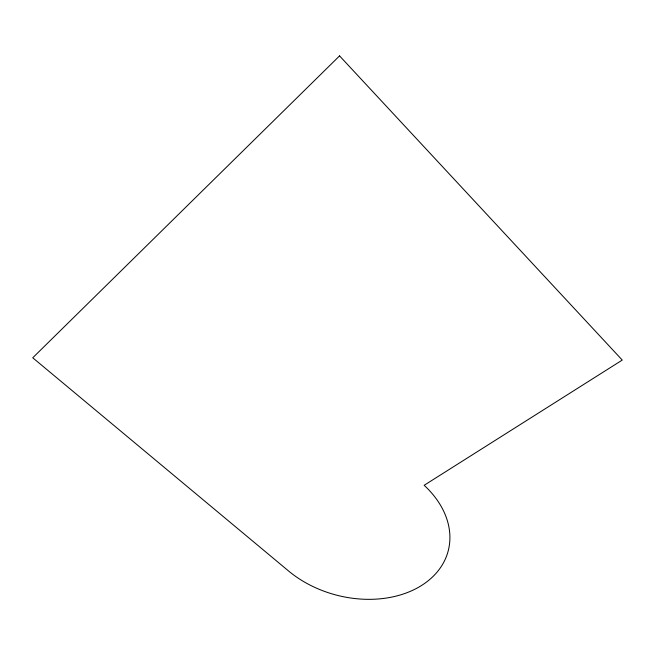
<?xml version="1.0" encoding="UTF-8"?>
<svg xmlns="http://www.w3.org/2000/svg" width="655" height="655" viewBox="0 0 655 655"><rect width="100%" height="100%" fill="white"/><g stroke="black" fill="none" stroke-linecap="round" stroke-linejoin="round"><path stroke-width="0.98" d="M339.56 55.888L32.75 357.786L288.585 570.996A96.956 71.002 14.6 0 0 421.664 585.406A96.956 71.002 14.6 0 0 424.153 485.298L622.25 360.078L339.56 55.888"/></g></svg>
